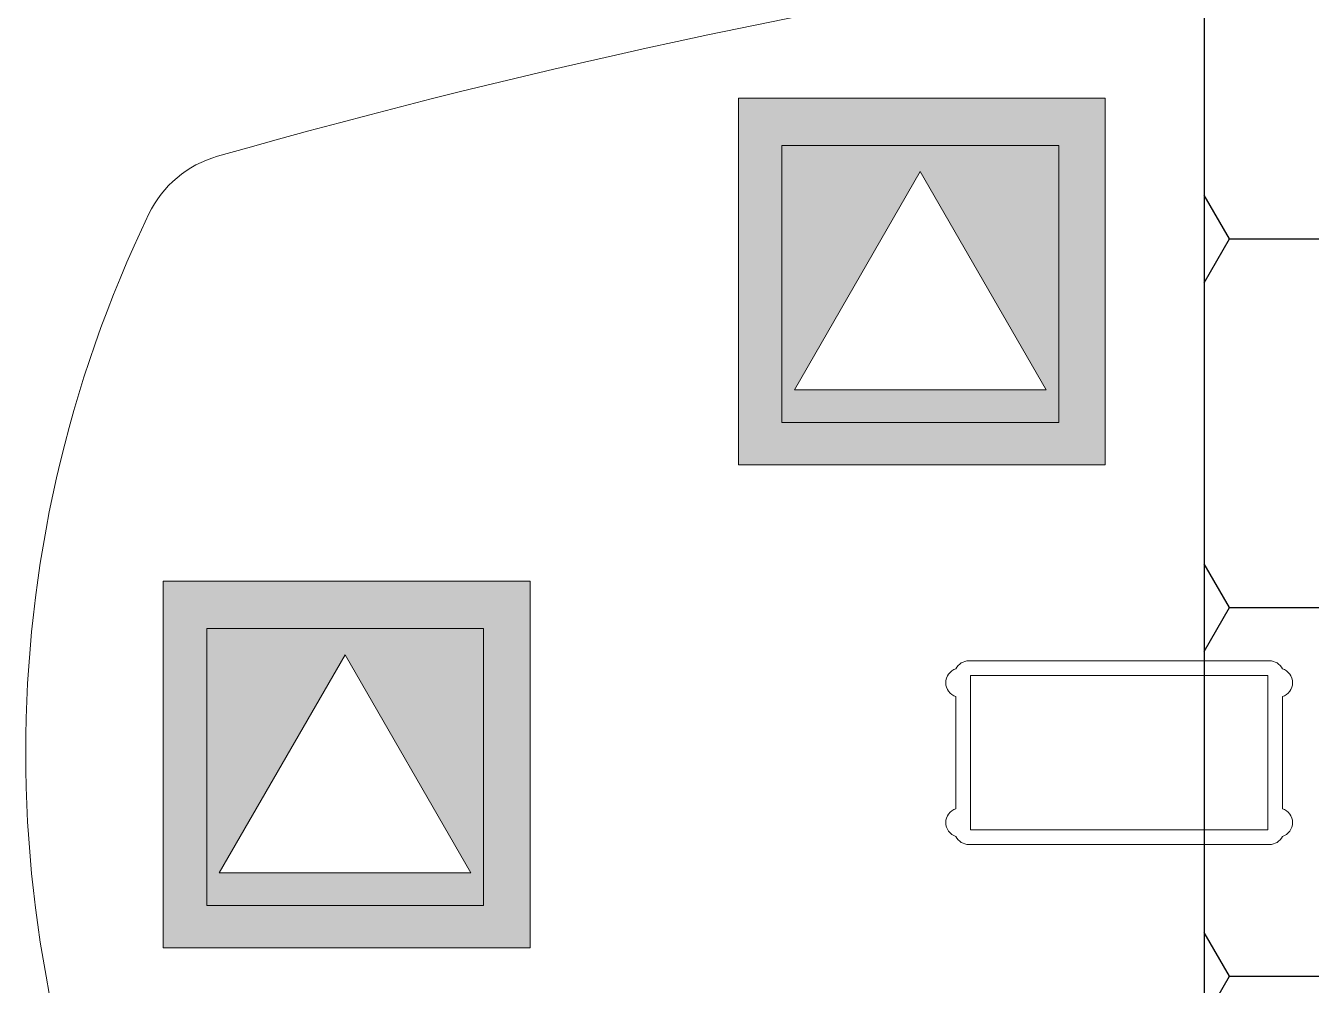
# Model space of a CAD drawing. Header units: millimetres. Extents: x 580 to 1830, y 656 to 1501.
# Drawn here: x 653.58 to 690.03, y 1337.17 to 1364.37 of the extents above; entities that cross this region are included whole.
import ezdxf

# ---------------------------------------------------------------- set-up
doc = ezdxf.new("R2010")
doc.units = ezdxf.units.MM
for name, color, linetype, lineweight in [('1T Puntos voz y datos', 144, 'Continuous', 20), ('mobiliario', 253, 'Continuous', 15), ('Planta1', 250, 'Continuous', 15)]:
    doc.layers.add(name, color=color, linetype=linetype, lineweight=lineweight)
doc.layers.add('bandeja', color=250, linetype='Continuous')
doc.layers.add('cableado telecomunicaciones', color=7, linetype='Continuous', true_color=0xe679fc)

# ---------------------------------------------------------------- blocks, each defined once
blk = doc.blocks.new('bloque nuevo reunion')
at = {"color": 253}
for p, q in [((1.35334, -1.20019), (1.55952, -1.20019)), ((1.35443, -1.21019), (1.55844, -1.21019)), ((1.35443, -1.31619), (1.35443, -1.21019)), ((1.55844, -1.21019), (1.55843, -1.31619)), ((1.34443, -1.30165), (1.34443, -1.22472)), ((1.56843, -1.22472), (1.56843, -1.30165)), ((1.55843, -1.31619), (1.35443, -1.31619)), ((1.55952, -1.32619), (1.35334, -1.32619))]:
    blk.add_line(p, q, dxfattribs=at)
for centre, radius, start, end in [((2.20618, -5.66319), 5, 90, 105.88387), ((0.85826, -0.92623), 0.075, 105.88387, 154.22861), ((1.55618, -1.26319), 0.85, 154.22861, 205.77139), ((1.34743, -1.21519), 0.01, 107.45875, 252.54355), ((1.35334, -1.21019), 0.01, 90, 153.0033), ((1.55952, -1.21019), 0.01, 26.9967, 90), ((1.56543, -1.21519), 0.01, 287.45875, 72.54355), ((1.34743, -1.31119), 0.01, 107.45645, 252.54125), ((1.56543, -1.31119), 0.01, 287.45875, 72.54125), ((1.35334, -1.31619), 0.01, 206.9967, 270), ((1.55952, -1.31619), 0.01, 270, 333.00407)]:
    blk.add_arc(centre, radius, start, end, dxfattribs=at)
blk = doc.blocks.new('Datos de Piso')
at = {"layer": '1T Puntos voz y datos', "linetype": 'Continuous'}
h = blk.add_hatch(color=256, dxfattribs=at)
h.paths.add_polyline_path([(-0.174, 0.3578), (-0.174, -0.0009), (0.1851, -0.0009), (0.1851, 0.3578)])
h.paths.add_polyline_path([(0.004, 0.2858), (0.1272, 0.0725), (-0.1191, 0.0725)], flags=16)
for p, q in [((-0.1314, 0.0404), (-0.1314, 0.3114)), ((0.1395, 0.3114), (0.1395, 0.0404)), ((0.1395, 0.0404), (-0.1314, 0.0404))]:
    blk.add_line(p, q, dxfattribs=at)
for points in [[(-0.174, 0.3578), (0.1851, 0.3578), (0.1851, -0.0009), (-0.174, -0.0009)], [(0.004, 0.2858), (0.1272, 0.0725), (-0.1191, 0.0725)]]:
    blk.add_lwpolyline(points, close=True, dxfattribs=at)
blk.add_lwpolyline([(-0.1314, 0.3114), (0.1395, 0.3114)], dxfattribs=at)
blk = doc.blocks.new('puntosAccesoVozDatos')
at = {"layer": '1T Puntos voz y datos', "linetype": 'Continuous'}
blk.add_blockref('Datos de Piso', (0.174, 0.0009), dxfattribs=at)

msp = doc.modelspace()

# ---------------------------------------------------------------- hatches: boundary and pattern name
at = {"layer": 'cableado telecomunicaciones'}
h = msp.add_hatch(dxfattribs=at)
h.set_pattern_fill('HONEY', color=256, scale=1.9)
edge = h.paths.add_edge_path()
edge.add_line((1079.55, 1168.346), (1079.55, 1183.346))
edge.add_line((1079.55, 1183.346), (741.995, 1183.346))
edge.add_arc((741.995, 1223.346), 40, 180, 270, ccw=False)
edge.add_line((701.995, 1223.346), (701.995, 1422.072))
edge.add_arc((741.995, 1422.072), 40, 90, 180, ccw=False)
edge.add_line((741.995, 1462.072), (875.895, 1462.072))
edge.add_line((875.895, 1462.072), (875.895, 1477.072))
edge.add_line((875.895, 1477.072), (741.995, 1477.072))
edge.add_arc((741.995, 1422.072), 55, 90, 180)
edge.add_line((686.995, 1422.072), (686.995, 1243.735))
edge.add_line((686.995, 1243.735), (686.995, 1223.346))
edge.add_arc((741.995, 1223.346), 55, 180, 270)
edge.add_line((741.995, 1168.346), (1079.55, 1168.346))

# ---------------------------------------------------------------- linework, layer by layer
at = {"layer": 'bandeja'}
msp.add_lwpolyline([(875.895, 1477.072), (741.995, 1477.072, 0.414214), (686.995, 1422.072), (686.995, 1243.735)], format="xyb", dxfattribs=at)

# ---------------------------------------------------------------- block references
at = {"layer": 'mobiliario', "xscale": 41.31619858258412, "yscale": 41.31619858258412, "zscale": 41.31619858258412}
msp.add_blockref('bloque nuevo reunion', (624.408, 1395.955, 0), dxfattribs=at)
at = {"layer": 'Planta1', "xscale": 28.97063719751798, "yscale": 28.97063719751798, "zscale": 28.97063719751798}
for p in [(673.787, 1351.926), (657.48, 1338.232, 0)]:
    msp.add_blockref('puntosAccesoVozDatos', p, dxfattribs=at)

doc.saveas('drawing.dxf')
